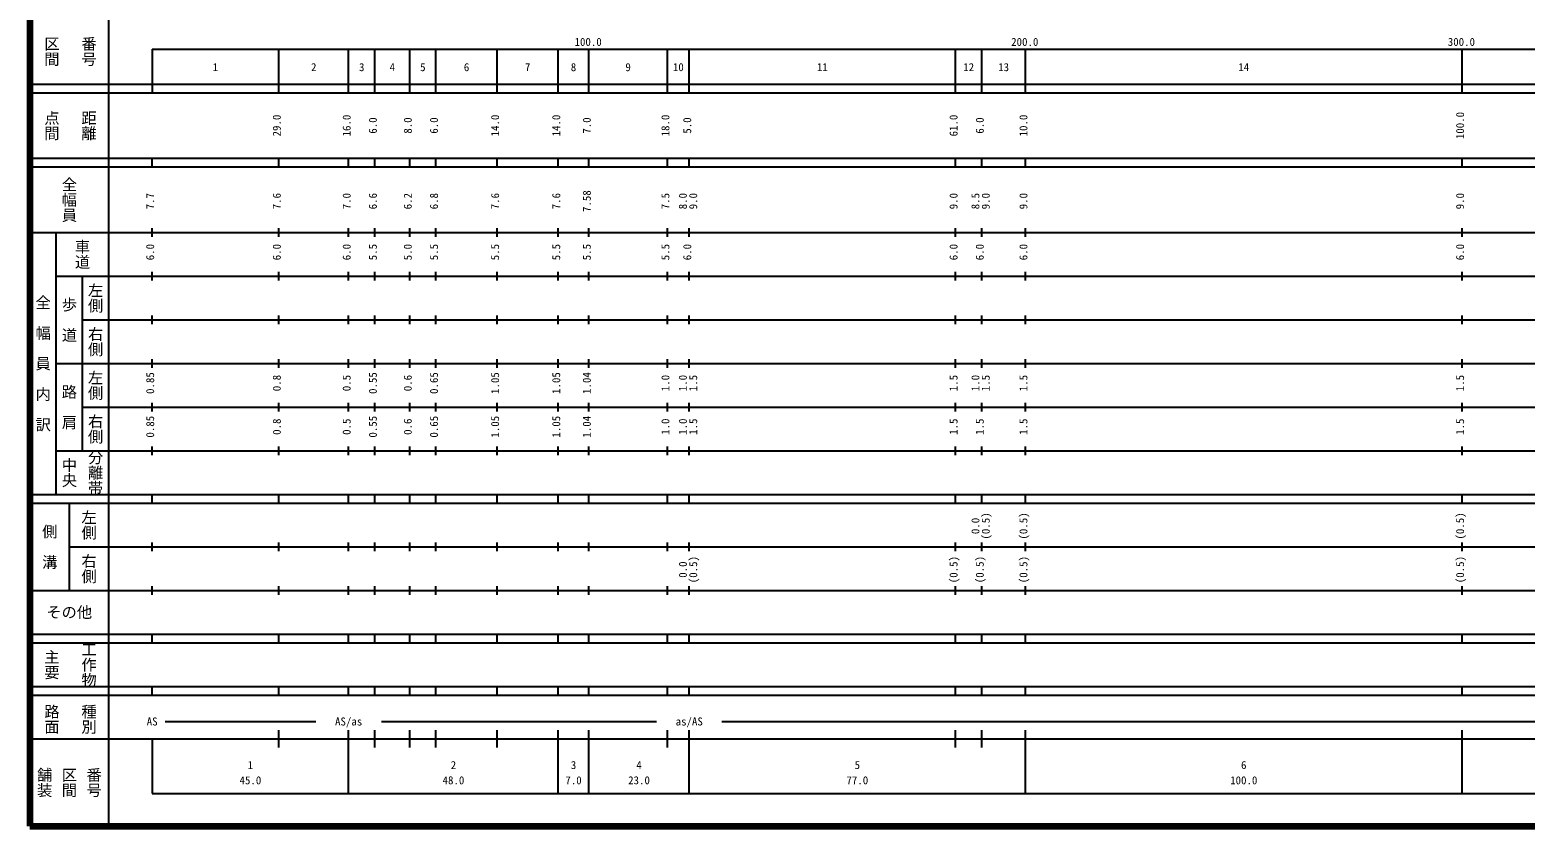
# Model space of a CAD drawing. Units: millimetres on the paper, enlarged 1000 times. Extents: x 40000 to 680000, y 20000 to 380000.
# Drawn here: x 40000 to 382430, y 20000 to 202409 of the extents above; entities that cross this region are included whole.
import ezdxf
from ezdxf.enums import TextEntityAlignment as Align

# ---------------------------------------------------------------- set-up
doc = ezdxf.new("R2010")
doc.units = ezdxf.units.MM
doc.header["$LTSCALE"] = 1000
doc.layers.add('M-TTL', color=2, linetype='Continuous', lineweight=140)
doc.layers.add('M-TTL-BAND', color=7, linetype='Continuous', lineweight=25)
doc.styles.add('@ＭＳ ゴシック', font='')
doc.styles.add('ＭＳ ゴシック', font='')
doc.styles.get('@ＭＳ ゴシック').set_extended_font_data('@MS Gothic')
doc.styles.get('ＭＳ ゴシック').set_extended_font_data('MS Gothic')

msp = doc.modelspace()

# ---------------------------------------------------------------- linework, layer by layer
at = {"layer": 'M-TTL'}
for p, q in [((40000, 380000), (40000, 20000)), ((40000, 20000), (680000, 20000))]:
    msp.add_line(p, q, dxfattribs=at)
at = {"layer": 'M-TTL-BAND'}
for p, q in [((58000, 370000), (58000, 20000)), ((68000, 198000), (579000, 198000)), ((68000, 198000), (68000, 188000)), ((97000, 188000), (97000, 198000)), ((113000, 188000), (113000, 198000)), ((119000, 188000), (119000, 198000)), ((127000, 188000), (127000, 198000)), ((133000, 188000), (133000, 198000)), ((147000, 188000), (147000, 198000)), ((161000, 188000), (161000, 198000)), ((168000, 188000), (168000, 198000)), ((186000, 188000), (186000, 198000)), ((191000, 188000), (191000, 198000)), ((252000, 188000), (252000, 198000)), ((258000, 188000), (258000, 198000)), ((268000, 188000), (268000, 198000)), ((368000, 188000), (368000, 198000)), ((40000, 190000), (579000, 190000)), ((40000, 188000), (579000, 188000)), ((40000, 173000), (579000, 173000)), ((68000, 171000), (68000, 173000)), ((97000, 171000), (97000, 173000)), ((113000, 171000), (113000, 173000)), ((119000, 171000), (119000, 173000)), ((127000, 171000), (127000, 173000)), ((133000, 171000), (133000, 173000)), ((147000, 171000), (147000, 173000)), ((161000, 171000), (161000, 173000)), ((168000, 171000), (168000, 173000)), ((186000, 171000), (186000, 173000)), ((191000, 171000), (191000, 173000)), ((252000, 171000), (252000, 173000)), ((258000, 171000), (258000, 173000)), ((268000, 171000), (268000, 173000)), ((368000, 171000), (368000, 173000)), ((40000, 171000), (579000, 171000)), ((40000, 156000), (579000, 156000)), ((46000, 96000), (46000, 156000)), ((68000, 155000), (68000, 157000)), ((97000, 155000), (97000, 157000)), ((113000, 155000), (113000, 157000)), ((119000, 155000), (119000, 157000)), ((127000, 155000), (127000, 157000)), ((133000, 155000), (133000, 157000)), ((147000, 155000), (147000, 157000)), ((161000, 155000), (161000, 157000)), ((168000, 155000), (168000, 157000)), ((186000, 155000), (186000, 157000)), ((191000, 155000), (191000, 157000)), ((252000, 155000), (252000, 157000)), ((258000, 155000), (258000, 157000)), ((268000, 155000), (268000, 157000)), ((368000, 155000), (368000, 157000)), ((46000, 146000), (579000, 146000)), ((52000, 146000), (52000, 106000)), ((68000, 145000), (68000, 147000)), ((97000, 145000), (97000, 147000)), ((113000, 145000), (113000, 147000)), ((119000, 145000), (119000, 147000)), ((127000, 145000), (127000, 147000)), ((133000, 145000), (133000, 147000)), ((147000, 145000), (147000, 147000)), ((161000, 145000), (161000, 147000)), ((168000, 145000), (168000, 147000)), ((186000, 145000), (186000, 147000)), ((191000, 145000), (191000, 147000)), ((252000, 145000), (252000, 147000)), ((258000, 145000), (258000, 147000)), ((268000, 145000), (268000, 147000)), ((368000, 145000), (368000, 147000)), ((68000, 135000), (68000, 137000)), ((97000, 135000), (97000, 137000)), ((113000, 135000), (113000, 137000)), ((119000, 135000), (119000, 137000)), ((127000, 135000), (127000, 137000)), ((133000, 135000), (133000, 137000)), ((147000, 135000), (147000, 137000)), ((161000, 135000), (161000, 137000)), ((168000, 135000), (168000, 137000)), ((186000, 135000), (186000, 137000)), ((191000, 135000), (191000, 137000)), ((252000, 135000), (252000, 137000)), ((258000, 135000), (258000, 137000)), ((268000, 135000), (268000, 137000)), ((368000, 135000), (368000, 137000)), ((52000, 136000), (579000, 136000)), ((68000, 125000), (68000, 127000)), ((97000, 125000), (97000, 127000)), ((113000, 125000), (113000, 127000)), ((119000, 125000), (119000, 127000)), ((127000, 125000), (127000, 127000)), ((133000, 125000), (133000, 127000)), ((147000, 125000), (147000, 127000)), ((161000, 125000), (161000, 127000)), ((168000, 125000), (168000, 127000)), ((186000, 125000), (186000, 127000)), ((191000, 125000), (191000, 127000)), ((252000, 125000), (252000, 127000)), ((258000, 125000), (258000, 127000)), ((268000, 125000), (268000, 127000)), ((368000, 125000), (368000, 127000)), ((46000, 126000), (579000, 126000)), ((68000, 115000), (68000, 117000)), ((97000, 115000), (97000, 117000)), ((113000, 115000), (113000, 117000)), ((119000, 115000), (119000, 117000)), ((127000, 115000), (127000, 117000)), ((133000, 115000), (133000, 117000)), ((147000, 115000), (147000, 117000)), ((161000, 115000), (161000, 117000)), ((168000, 115000), (168000, 117000)), ((186000, 115000), (186000, 117000)), ((191000, 115000), (191000, 117000)), ((252000, 115000), (252000, 117000)), ((258000, 115000), (258000, 117000)), ((268000, 115000), (268000, 117000)), ((368000, 115000), (368000, 117000)), ((52000, 116000), (579000, 116000)), ((68000, 105000), (68000, 107000)), ((97000, 105000), (97000, 107000)), ((113000, 105000), (113000, 107000)), ((119000, 105000), (119000, 107000)), ((127000, 105000), (127000, 107000)), ((133000, 105000), (133000, 107000)), ((147000, 105000), (147000, 107000)), ((161000, 105000), (161000, 107000)), ((168000, 105000), (168000, 107000)), ((186000, 105000), (186000, 107000)), ((191000, 105000), (191000, 107000)), ((252000, 105000), (252000, 107000)), ((258000, 105000), (258000, 107000)), ((268000, 105000), (268000, 107000)), ((368000, 105000), (368000, 107000)), ((46000, 106000), (579000, 106000)), ((40000, 96000), (579000, 96000)), ((68000, 94000), (68000, 96000)), ((97000, 94000), (97000, 96000)), ((113000, 94000), (113000, 96000)), ((119000, 94000), (119000, 96000)), ((127000, 94000), (127000, 96000)), ((133000, 94000), (133000, 96000)), ((147000, 94000), (147000, 96000)), ((161000, 94000), (161000, 96000)), ((168000, 94000), (168000, 96000)), ((186000, 94000), (186000, 96000)), ((191000, 94000), (191000, 96000)), ((252000, 94000), (252000, 96000)), ((258000, 94000), (258000, 96000)), ((268000, 94000), (268000, 96000)), ((368000, 94000), (368000, 96000)), ((40000, 94000), (579000, 94000)), ((49000, 94000), (49000, 74000)), ((49000, 84000), (579000, 84000)), ((68000, 83000), (68000, 85000)), ((97000, 83000), (97000, 85000)), ((113000, 83000), (113000, 85000)), ((119000, 83000), (119000, 85000)), ((127000, 83000), (127000, 85000)), ((133000, 83000), (133000, 85000)), ((147000, 83000), (147000, 85000)), ((161000, 83000), (161000, 85000)), ((168000, 83000), (168000, 85000)), ((186000, 83000), (186000, 85000)), ((191000, 83000), (191000, 85000)), ((252000, 83000), (252000, 85000)), ((258000, 83000), (258000, 85000)), ((268000, 83000), (268000, 85000)), ((368000, 83000), (368000, 85000)), ((40000, 74000), (579000, 74000)), ((68000, 73000), (68000, 75000)), ((97000, 73000), (97000, 75000)), ((113000, 73000), (113000, 75000)), ((119000, 73000), (119000, 75000)), ((127000, 73000), (127000, 75000)), ((133000, 73000), (133000, 75000)), ((147000, 73000), (147000, 75000)), ((161000, 73000), (161000, 75000)), ((168000, 73000), (168000, 75000)), ((186000, 73000), (186000, 75000)), ((191000, 73000), (191000, 75000)), ((252000, 73000), (252000, 75000)), ((258000, 73000), (258000, 75000)), ((268000, 73000), (268000, 75000)), ((368000, 73000), (368000, 75000)), ((40000, 64000), (579000, 64000)), ((40000, 62000), (579000, 62000)), ((68000, 62000), (68000, 64000)), ((97000, 62000), (97000, 64000)), ((113000, 62000), (113000, 64000)), ((119000, 62000), (119000, 64000)), ((127000, 62000), (127000, 64000)), ((133000, 62000), (133000, 64000)), ((147000, 62000), (147000, 64000)), ((161000, 62000), (161000, 64000)), ((168000, 62000), (168000, 64000)), ((186000, 62000), (186000, 64000)), ((191000, 62000), (191000, 64000)), ((252000, 62000), (252000, 64000)), ((258000, 62000), (258000, 64000)), ((268000, 62000), (268000, 64000)), ((368000, 62000), (368000, 64000)), ((40000, 52000), (579000, 52000)), ((68000, 50000), (68000, 52000)), ((97000, 50000), (97000, 52000)), ((113000, 50000), (113000, 52000)), ((119000, 50000), (119000, 52000)), ((127000, 50000), (127000, 52000)), ((133000, 50000), (133000, 52000)), ((147000, 50000), (147000, 52000)), ((161000, 50000), (161000, 52000)), ((168000, 50000), (168000, 52000)), ((186000, 50000), (186000, 52000)), ((191000, 50000), (191000, 52000)), ((252000, 50000), (252000, 52000)), ((258000, 50000), (258000, 52000)), ((268000, 50000), (268000, 52000)), ((368000, 50000), (368000, 52000)), ((40000, 50000), (579000, 50000)), ((71000, 44000), (105500, 44000)), ((97000, 38000), (97000, 42000)), ((113000, 27500), (113000, 42000)), ((119000, 38000), (119000, 42000)), ((120500, 44000), (183500, 44000)), ((127000, 38000), (127000, 42000)), ((133000, 38000), (133000, 42000)), ((147000, 38000), (147000, 42000)), ((161000, 27500), (161000, 42000)), ((168000, 27500), (168000, 42000)), ((186000, 38000), (186000, 42000)), ((191000, 27500), (191000, 42000)), ((198500, 44000), (569000, 44000)), ((252000, 38000), (252000, 42000)), ((258000, 38000), (258000, 42000)), ((268000, 27500), (268000, 42000)), ((368000, 27500), (368000, 42000)), ((40000, 40000), (579000, 40000)), ((68000, 40000), (68000, 27500)), ((68000, 27500), (579000, 27500))]:
    msp.add_line(p, q, dxfattribs=at)

# ---------------------------------------------------------------- texts
at = {"layer": 'M-TTL-BAND', "style": '@ＭＳ ゴシック'}
for s, p in [('区間', (45000, 197500)), ('番号', (53500, 197500)), ('点間', (45000, 180500)), ('距離', (53500, 180500)), ('全幅員', (49000, 163500)), ('車道', (52000, 151000)), ('左側', (55000, 141000)), ('全\u3000幅\u3000員\u3000内\u3000訳', (43000, 126000)), ('歩\u3000道', (49000, 136000)), ('右側', (55000, 131000)), ('左側', (55000, 121000)), ('路\u3000肩', (49000, 116000)), ('右側', (55000, 111000)), ('中央', (49000, 101000)), ('分離帯', (55000, 101000)), ('側\u3000溝', (44500, 84000)), ('左側', (53500, 89000)), ('右側', (53500, 79000)), ('工作物', (53500, 57000)), ('主要', (45000, 57000)), ('路面', (45000, 44500)), ('種別', (53500, 44500)), ('舗装', (43333, 30000)), ('区間', (49000, 30000)), ('番号', (54667, 30000))]:
    msp.add_text(s, height=2566, rotation=270, dxfattribs=at).set_placement(p, align=Align.MIDDLE_CENTER)
at = {"layer": 'M-TTL-BAND', "style": 'ＭＳ ゴシック'}
for s, p in [('100.0', (167844, 198195)), ('200.0', (267844, 198195)), ('300.0', (367844, 198195)), ('1', (82500, 192405)), ('2', (105000, 192405)), ('3', (116000, 192405)), ('4', (123000, 192405)), ('5', (130000, 192405)), ('6', (140000, 192405)), ('7', (154000, 192405)), ('8', (164500, 192405)), ('9', (177000, 192405)), ('10', (188500, 192405)), ('11', (221500, 192405)), ('12', (255000, 192405)), ('13', (263000, 192405)), ('14', (318000, 192405)), ('AS', (68000, 42500)), ('AS/as', (113000, 42500)), ('as/AS', (191000, 42500)), ('1', (90500, 32523)), ('2', (137000, 32523)), ('3', (164500, 32523)), ('4', (179500, 32523)), ('5', (229500, 32523)), ('6', (318000, 32523)), ('45.0', (90500, 29033)), ('48.0', (137000, 29033)), ('7.0', (164500, 29033)), ('23.0', (179500, 29033)), ('77.0', (229500, 29033)), ('100.0', (318000, 29033))]:
    msp.add_text(s, height=1833, dxfattribs=at).set_placement(p, align=Align.BOTTOM_CENTER)
for s, p in [('29.0', (98000, 180500)), ('16.0', (114000, 180500)), ('6.0', (120000, 180500)), ('8.0', (128000, 180500)), ('6.0', (134000, 180500)), ('14.0', (148000, 180500)), ('14.0', (162000, 180500)), ('7.0', (169000, 180500)), ('18.0', (187000, 180500)), ('5.0', (192000, 180500)), ('61.0', (253000, 180500)), ('6.0', (259000, 180500)), ('10.0', (269000, 180500)), ('100.0', (369000, 180500)), ('7.7', (69000, 163174)), ('7.6', (98000, 163174)), ('7.0', (114000, 163174)), ('6.6', (120000, 163174)), ('6.2', (128000, 163174)), ('6.8', (134000, 163174)), ('7.6', (148000, 163174)), ('7.6', (162000, 163174)), ('7.58', (169000, 163174)), ('7.5', (187000, 163174)), ('8.0', (191000, 163174)), ('9.0', (193370, 163174)), ('9.0', (253000, 163174)), ('8.5', (258000, 163174)), ('9.0', (260370, 163174)), ('9.0', (269000, 163174)), ('9.0', (369000, 163174)), ('6.0', (69000, 151500)), ('6.0', (98000, 151500)), ('6.0', (114000, 151500)), ('5.5', (120000, 151500)), ('5.0', (128000, 151500)), ('5.5', (134000, 151500)), ('5.5', (148000, 151500)), ('5.5', (162000, 151500)), ('5.5', (169000, 151500)), ('5.5', (187000, 151500)), ('6.0', (192000, 151500)), ('6.0', (253000, 151500)), ('6.0', (259000, 151500)), ('6.0', (269000, 151500)), ('6.0', (369000, 151500)), ('0.85', (69000, 121500)), ('0.55', (120000, 121500)), ('0.65', (134000, 121500)), ('1.05', (148000, 121500)), ('1.05', (162000, 121500)), ('1.04', (169000, 121500)), ('0.8', (98000, 121500)), ('0.5', (114000, 121500)), ('0.6', (128000, 121500)), ('1.0', (187000, 121500)), ('1.0', (191000, 121500)), ('1.5', (193370, 121500)), ('1.5', (253000, 121500)), ('1.0', (258000, 121500)), ('1.5', (260370, 121500)), ('1.5', (269000, 121500)), ('1.5', (369000, 121500)), ('0.85', (69000, 111500)), ('0.8', (98000, 111500)), ('0.5', (114000, 111500)), ('0.55', (120000, 111500)), ('0.6', (128000, 111500)), ('0.65', (134000, 111500)), ('1.05', (148000, 111500)), ('1.05', (162000, 111500)), ('1.04', (169000, 111500)), ('1.0', (187000, 111500)), ('1.0', (191000, 111500)), ('1.5', (193370, 111500)), ('1.5', (253000, 111500)), ('1.5', (259000, 111500)), ('1.5', (269000, 111500)), ('1.5', (369000, 111500)), ('0.0', (258000, 88764)), ('(0.5)', (260370, 88764)), ('(0.5)', (269000, 88764)), ('(0.5)', (369000, 88764)), ('0.0', (191000, 78764)), ('(0.5)', (193370, 78764)), ('(0.5)', (253000, 78764)), ('(0.5)', (259000, 78764)), ('(0.5)', (269000, 78764)), ('(0.5)', (369000, 78764))]:
    msp.add_text(s, height=1833, rotation=90, dxfattribs=at).set_placement(p, align=Align.BOTTOM_CENTER)
msp.add_text('その他', height=2566, dxfattribs=at).set_placement((49000, 69000), align=Align.MIDDLE_CENTER)

doc.saveas('drawing.dxf')
